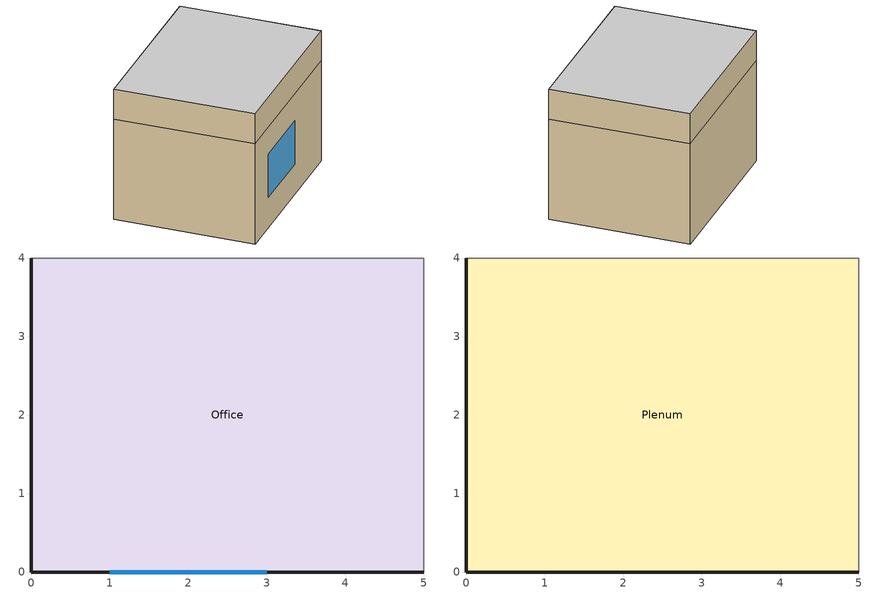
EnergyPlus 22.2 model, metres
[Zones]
Office
 floor adiabatic (Floor): 0,0 0,4 5,4 5,0 z0
 wall outside (ExtWall): 0,4 0,0 5,0 z0:3
 wall adiabatic (IntWall): 5,0 5,4 0,4 z0:3
 window (Window): 1,0 3,0 z0.9:2.2
Plenum
 floor to Office (CeilingTile): 0,0 0,4 5,4 5,0 z3
 wall outside (ExtWall): 0,4 0,0 5,0 z3:3.9
 wall adiabatic (IntWall): 5,0 5,4 0,4 z3:3.9
 ceiling adiabatic (PlenumSlab): 0,0 5,0 5,4 0,4 z3.9
[Building]
Single Room Case: 0, City, 0.04, 0.4, FullInteriorAndExterior, 25, 6
[SizingPeriod:DesignDay]
Phoenix Ann Htg 99.6% Condns DB: 12, 21, WinterDesignDay, 3.7, 0, , , Wetbulb, 3.7, , , , , 97342, 1.7, 100, No, No, No, ASHRAEClearSky, , , , , 0
Phoenix Ann Clg .4% Condns DB=>MWB: 7, 21, SummerDesignDay, 43.4, 12, , , Wetbulb, 21.1, , , , , 97342, 4.1, 260, No, No, No, ASHRAEClearSky, , , , , 1
[Material]
Stucco: Smooth, 0.025, 0.72, 1856, 840, 0.9, 0.7, 0.7
Wall Insulation: MediumRough, 0.09, 0.045, 30, 840, 0.9, 0.7, 0.7
Gypsum 13mm: Smooth, 0.0127, 0.16, 800, 1090, 0.9, 0.4, 0.4
Concrete 100mm: MediumRough, 0.1, 1.95, 2240, 900, 0.9, 0.7, 0.7
Carpet: VeryRough, 0.01, 0.06, 200, 1300, 0.9, 0.8, 0.8
Ceiling Tile: MediumSmooth, 0.015, 0.06, 370, 590, 0.9, 0.3, 0.3
[Material:AirGap]
Partition Air: 0.15
[WindowMaterial:SimpleGlazingSystem]
Double Glazing: 2.5, 0.4, 0.6
[Construction]
ExtWall: Stucco, Wall Insulation, Gypsum 13mm
IntWall: Gypsum 13mm, Partition Air, Gypsum 13mm
Floor: Concrete 100mm, Carpet
CeilingTile: Ceiling Tile
PlenumSlab: Carpet, Concrete 100mm
Window: Double Glazing
[Zone]
Office; Plenum: 0, 0, 0, 0, 1, 40, autocalculate, autocalculate
[People]
Office People: Office, Occupancy, People, 2, , , 0.3, autocalculate, Activity
[Lights]
Office Lights: Office, Lighting, Watts/Area, , 10, , 0, 0.42, 0.18, 1
[ElectricEquipment]
Office Equipment: Office, Equipment, Watts/Area, , 10, , 0, 0.5, 0
[ZoneInfiltration:DesignFlowRate]
Office Infiltration: Office, Always On, AirChanges/Hour, , , , 0.3, 1, 0, 0, 0
[HVACTemplate:Thermostat]
Office Thermostat: Heating SP, , Cooling SP
[HVACTemplate:Zone:VAV]
Office: Central AHU, Office Thermostat, autosize, , , Constant, 0.3, , , flow/person, 0.00944, 0, 0, HotWater, , Reverse, , , 35, , , , None, , autosize, SystemSupplyAirTemperature, , , SupplyAirTemperature, 35
[HVACTemplate:System:VAV]
Central AHU: HVAC Avail, autosize, autosize, 0.7, 1000, 0.9, 1, ChilledWater, , , 12.8, None, , , 10, 0.8, 0, None, , , , 0.8, 0, autosize, autosize, FixedMinimum, , DifferentialDryBulb, NoLockout, 19, 4, , , , Plenum, DrawThrough, InletVaneDampers, CycleOnAny, , None, 0.7, 0.65, None, None, None, , 60, None, , 0.000001, 2690, , 30, NonCoincident
[HVACTemplate:Plant:ChilledWaterLoop]
Chilled Water Loop: , INTERMITTENT, Default, , , 6.67, ConstantPrimaryNoSecondary, 179352, 179352, Default, , , , 29.4, 179352, None, 12.2, 15.6, 6.7, 26.7, , , , , , , , , , 7.22
[HVACTemplate:Plant:Chiller]
Rooftop Chiller: ElectricReciprocatingChiller, autosize, 2.9, AirCooled, 1
[HVACTemplate:Plant:HotWaterLoop]
Hot Water Loop: , INTERMITTENT, Default, , , 82, ConstantFlow, 179352, OutdoorAirTemperatureReset, 82.2, -6.7, 65.6, 10
[HVACTemplate:Plant:Boiler]
Main Boiler: HotWaterBoiler, autosize, 0.85, NaturalGas, 1
[Schedule:Compact]
Occupancy: Fraction, Through: 12/31, For: Weekdays SummerDesignDay WinterDesignDay, Until: 08:00, 0, Until: 18:00, 1, Until: 24:00, 0, For: AllOtherDays, Until: 24:00, 0
Lighting: Fraction, Through: 12/31, For: Weekdays SummerDesignDay WinterDesignDay, Until: 08:00, 0.05, Until: 18:00, 1, Until: 24:00, 0.05, For: AllOtherDays, Until: 24:00, 0.05
Equipment: Fraction, Through: 12/31, For: Weekdays SummerDesignDay WinterDesignDay, Until: 08:00, 0.3, Until: 18:00, 1, Until: 24:00, 0.3, For: AllOtherDays, Until: 24:00, 0.3
Activity: AnyNumber, Through: 12/31, For: AllDays, Until: 24:00, 120
Always On: Fraction, Through: 12/31, For: AllDays, Until: 24:00, 1
Heating SP: Temperature, Through: 12/31, For: Weekdays, Until: 07:00, 15.6, Until: 18:00, 21, Until: 24:00, 15.6, For: WinterDesignDay, Until: 24:00, 21, For: SummerDesignDay, Until: 24:00, 15.6, For: AllOtherDays, Until: 24:00, 15.6
Cooling SP: Temperature, Through: 12/31, For: Weekdays, Until: 07:00, 29.4, Until: 18:00, 24, Until: 24:00, 29.4, For: SummerDesignDay, Until: 24:00, 24, For: WinterDesignDay, Until: 24:00, 29.4, For: AllOtherDays, Until: 24:00, 29.4
HVAC Avail: Fraction, Through: 12/31, For: Weekdays SummerDesignDay WinterDesignDay, Until: 06:00, 0, Until: 19:00, 1, Until: 24:00, 0, For: AllOtherDays, Until: 24:00, 0
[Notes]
One summer and one winter weekday period (Phoenix TMY3)
